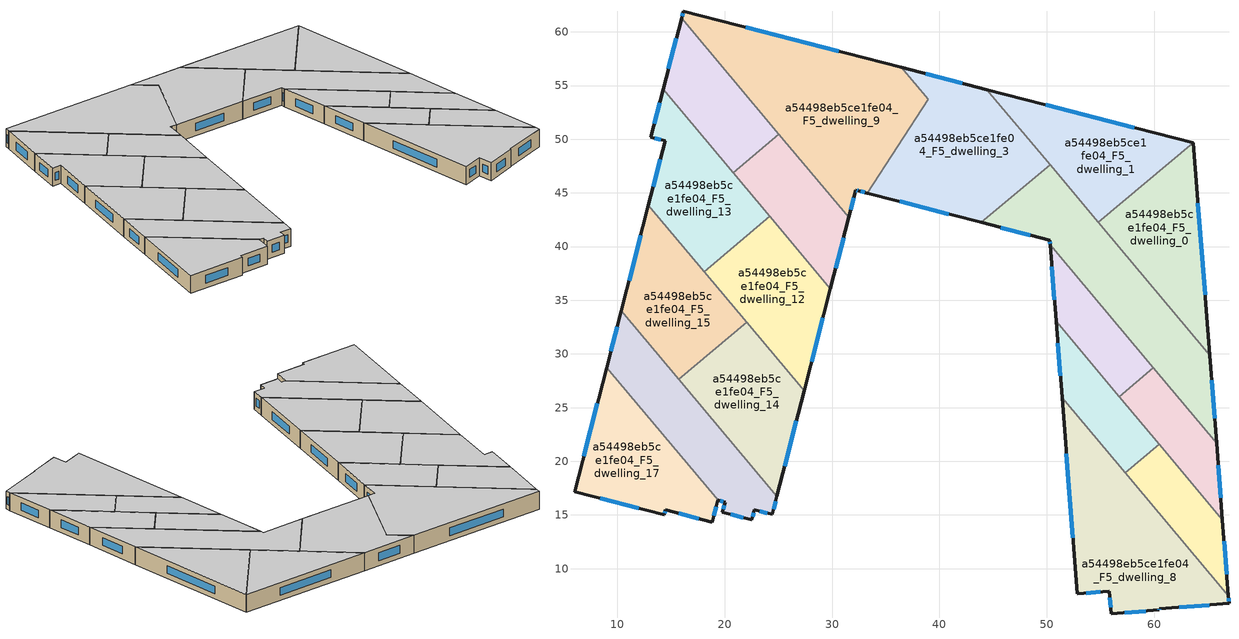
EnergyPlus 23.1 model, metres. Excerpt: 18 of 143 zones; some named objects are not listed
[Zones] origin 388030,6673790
a54498eb5ce1fe04_F5_dwelling_0
 floor to a54498eb5ce1fe04_F4_dwelling_0 (EU_floor_Construction): 63.64,49.67 65.17,29.88 54.79,42.25 z15
 wall outside (EU_wall_Construction): 65.17,29.88 63.64,49.67 z15:18
 wall to a54498eb5ce1fe04_F5_dwelling_2 (EU_wall_Construction): 54.79,42.25 65.17,29.88 z15:18
 wall to a54498eb5ce1fe04_F5_dwelling_1 (EU_wall_Construction): 63.63,49.67 54.79,42.25 z15:18
 window (EU_Window_Construction): 64.73,35.53 64.07,44.02 z15.86:17.14
 ceiling to a54498eb5ce1fe04_F6_dwelling_0 (EU_floor_Construction): 65.17,29.88 63.64,49.67 54.79,42.25 z18
a54498eb5ce1fe04_F5_dwelling_1
 floor to a54498eb5ce1fe04_F4_dwelling_1 (EU_floor_Construction): 63.63,49.67 54.79,42.25 44.41,54.63 z15
 wall outside (EU_wall_Construction): 63.63,49.67 44.41,54.63 z15:18
 wall to a54498eb5ce1fe04_F5_dwelling_3 (EU_wall_Construction): 44.41,54.63 50.3,47.6 z15:18
 wall to a54498eb5ce1fe04_F5_dwelling_2 (EU_wall_Construction): 50.3,47.6 54.79,42.25 z15:18
 window (EU_Window_Construction): 58.14,51.09 49.9,53.21 z15.86:17.14
 ceiling to a54498eb5ce1fe04_F6_dwelling_1 (EU_floor_Construction): 63.63,49.67 44.41,54.63 54.79,42.25 z18
a54498eb5ce1fe04_F5_dwelling_10
 floor to a54498eb5ce1fe04_F4_dwelling_10 (EU_floor_Construction): 25.05,50.47 31.56,42.71 29.85,36.09 20.79,46.89 z15
 wall outside (EU_wall_Construction): 29.85,36.09 31.56,42.71 z15:18
 wall to a54498eb5ce1fe04_F5_dwelling_11 (EU_wall_Construction): 25.05,50.47 20.79,46.89 z15:18
 wall to a54498eb5ce1fe04_F5_dwelling_12 (EU_wall_Construction): 24.21,42.81 29.85,36.09 z15:18
 wall to a54498eb5ce1fe04_F5_dwelling_9 (EU_wall_Construction): 31.56,42.71 25.05,50.47 z15:18
 wall to a54498eb5ce1fe04_F5_dwelling_13 (EU_wall_Construction): 20.79,46.89 24.21,42.81 z15:18
 window (EU_Window_Construction): 30.34,37.98 31.07,40.82 z15.86:17.14
 ceiling to a54498eb5ce1fe04_F6_dwelling_10 (EU_floor_Construction): 29.85,36.09 31.56,42.71 25.05,50.47 20.79,46.89 z18
a54498eb5ce1fe04_F5_dwelling_11
 floor to a54498eb5ce1fe04_F4_dwelling_11 (EU_floor_Construction): 15.98,61.27 25.05,50.47 20.79,46.89 14.28,54.65 z15
 wall outside (EU_wall_Construction): 15.98,61.27 14.28,54.65 z15:18
 wall to a54498eb5ce1fe04_F5_dwelling_13 (EU_wall_Construction): 14.28,54.65 20.79,46.89 z15:18
 wall to a54498eb5ce1fe04_F5_dwelling_9 (EU_wall_Construction): 25.05,50.47 15.98,61.27 z15:18
 window (EU_Window_Construction): 15.5,59.38 14.77,56.54 z15.86:17.14
 ceiling to a54498eb5ce1fe04_F6_dwelling_11 (EU_floor_Construction): 25.05,50.47 15.98,61.27 14.28,54.65 20.79,46.89 z18
a54498eb5ce1fe04_F5_dwelling_12
 floor to a54498eb5ce1fe04_F4_dwelling_12 (EU_floor_Construction): 24.21,42.81 29.85,36.09 27.4,26.58 18.09,37.67 z15
 wall outside (EU_wall_Construction): 27.4,26.58 29.85,36.09 z15:18
 wall to a54498eb5ce1fe04_F5_dwelling_13 (EU_wall_Construction): 24.21,42.81 18.09,37.67 z15:18
 wall to a54498eb5ce1fe04_F5_dwelling_14 (EU_wall_Construction): 22.05,32.96 27.4,26.58 z15:18
 wall to a54498eb5ce1fe04_F5_dwelling_15 (EU_wall_Construction): 18.09,37.67 22.05,32.96 z15:18
 window (EU_Window_Construction): 28.1,29.29 29.15,33.37 z15.86:17.14
 ceiling to a54498eb5ce1fe04_F6_dwelling_12 (EU_floor_Construction): 27.4,26.58 29.85,36.09 24.21,42.81 18.09,37.67 z18
a54498eb5ce1fe04_F5_dwelling_13
 floor to a54498eb5ce1fe04_F4_dwelling_13 (EU_floor_Construction): 14.28,54.65 24.21,42.81 18.09,37.67 12.9,43.86 14.44,49.84 13.12,50.18 z15
 wall outside (EU_wall_Construction): 14.28,54.65 13.12,50.18 14.44,49.84 12.9,43.86 z15:18
 wall to a54498eb5ce1fe04_F5_dwelling_15 (EU_wall_Construction): 12.9,43.86 18.09,37.67 z15:18
 window (EU_Window_Construction): 14,48.13 13.34,45.57 / 13.5,50.08 14.07,49.94 / 13.95,53.37 13.45,51.46 z15.86:17.14
 ceiling to a54498eb5ce1fe04_F6_dwelling_13 (EU_floor_Construction): 24.21,42.81 14.28,54.65 13.12,50.18 14.44,49.84 12.9,43.86 18.09,37.67 z18
a54498eb5ce1fe04_F5_dwelling_14
 floor to a54498eb5ce1fe04_F4_dwelling_14 (EU_floor_Construction): 22.05,32.96 27.4,26.58 24.86,16.74 15.72,27.64 z15
 wall outside (EU_wall_Construction): 24.86,16.74 27.4,26.58 z15:18
 wall to a54498eb5ce1fe04_F5_dwelling_15 (EU_wall_Construction): 22.05,32.96 15.72,27.64 z15:18
 wall to a54498eb5ce1fe04_F5_dwelling_16 (EU_wall_Construction): 15.72,27.64 24.86,16.74 z15:18
 window (EU_Window_Construction): 25.59,19.55 26.68,23.77 z15.86:17.14
 ceiling to a54498eb5ce1fe04_F6_dwelling_14 (EU_floor_Construction): 24.86,16.74 27.4,26.58 22.05,32.96 15.72,27.64 z18
a54498eb5ce1fe04_F5_dwelling_15
 floor to a54498eb5ce1fe04_F4_dwelling_15 (EU_floor_Construction): 12.9,43.86 22.05,32.96 15.72,27.64 10.36,34.02 z15
 wall outside (EU_wall_Construction): 12.9,43.86 10.36,34.02 z15:18
 wall to a54498eb5ce1fe04_F5_dwelling_16 (EU_wall_Construction): 10.36,34.02 15.72,27.64 z15:18
 window (EU_Window_Construction): 12.18,41.05 11.09,36.83 z15.86:17.14
 ceiling to a54498eb5ce1fe04_F6_dwelling_15 (EU_floor_Construction): 22.05,32.96 12.9,43.86 10.36,34.02 15.72,27.64 z18
a54498eb5ce1fe04_F5_dwelling_16
 floor to a54498eb5ce1fe04_F4_dwelling_16 (EU_floor_Construction): 10.36,34.02 24.86,16.74 24.43,15.05 22.77,15.48 22.53,14.55 19.79,15.26 20.03,16.19 19.38,16.35 9,28.73 z15
 wall outside (EU_wall_Construction): 19.38,16.35 20.03,16.19 19.79,15.26 22.53,14.55 22.77,15.48 24.43,15.05 24.86,16.74 / 10.36,34.02 9,28.73 z15:18
 wall to a54498eb5ce1fe04_F5_dwelling_17 (EU_wall_Construction): 9,28.73 19.38,16.35 z15:18
 window (EU_Window_Construction): 19.96,15.92 19.86,15.52 / 19.57,16.31 19.85,16.23 / 9.97,32.51 9.39,30.24 / 24.55,15.54 24.74,16.26 / 23.25,15.36 23.96,15.18 / 22.6,14.82 22.7,15.21 / 20.58,15.06 21.75,14.75 z15.86:17.14
 ceiling to a54498eb5ce1fe04_F6_dwelling_16 (EU_floor_Construction): 24.43,15.05 24.86,16.74 10.36,34.02 9,28.73 19.38,16.35 20.03,16.19 19.79,15.26 22.53,14.55 22.77,15.48 z18
a54498eb5ce1fe04_F5_dwelling_17
 floor to a54498eb5ce1fe04_F4_dwelling_17 (EU_floor_Construction): 9,28.73 19.38,16.35 19.35,16.36 18.84,14.35 14.48,15.47 14.37,15.04 6.01,17.15 z15
 wall outside (EU_wall_Construction): 9,28.73 6.01,17.15 14.37,15.04 14.48,15.47 18.84,14.35 19.35,16.36 19.38,16.35 z15:18
 window (EU_Window_Construction): 14.4,15.16 14.45,15.35 / 8.4,16.54 11.98,15.64 / 8.15,25.42 6.87,20.46 / 18.98,14.92 19.21,15.79 / 15.72,15.15 17.59,14.67 z15.86:17.14
 ceiling to a54498eb5ce1fe04_F6_dwelling_17 (EU_floor_Construction): 18.84,14.35 19.35,16.36 19.38,16.35 9,28.73 6.01,17.15 14.37,15.04 14.48,15.47 z18
a54498eb5ce1fe04_F5_dwelling_2
 floor to a54498eb5ce1fe04_F4_dwelling_2 (EU_floor_Construction): 50.3,47.6 65.17,29.88 65.81,21.68 50.32,40.15 50.28,40.6 43.91,42.24 z15
 wall outside (EU_wall_Construction): 43.91,42.24 50.28,40.6 50.32,40.15 / 65.81,21.68 65.17,29.88 z15:18
 wall to a54498eb5ce1fe04_F5_dwelling_3 (EU_wall_Construction): 50.3,47.6 43.91,42.24 z15:18
 wall to a54498eb5ce1fe04_F5_dwelling_5 (EU_wall_Construction): 50.32,40.15 59.93,28.69 z15:18
 wall to a54498eb5ce1fe04_F5_dwelling_4 (EU_wall_Construction): 59.93,28.69 65.81,21.68 z15:18
 window (EU_Window_Construction): 50.29,40.47 50.3,40.28 / 45.73,41.77 48.46,41.07 / 65.63,24.02 65.35,27.54 z15.86:17.14
 ceiling to a54498eb5ce1fe04_F6_dwelling_2 (EU_floor_Construction): 65.81,21.68 65.17,29.88 50.3,47.6 43.91,42.24 50.28,40.6 50.32,40.15 z18
a54498eb5ce1fe04_F5_dwelling_3
 floor to a54498eb5ce1fe04_F4_dwelling_3 (EU_floor_Construction): 44.41,54.63 50.3,47.6 43.91,42.24 33.27,44.99 38.94,53.71 36.44,56.68 z15
 wall outside (EU_wall_Construction): 33.27,44.99 43.91,42.24 / 44.41,54.63 36.44,56.68 z15:18
 wall to a54498eb5ce1fe04_F5_dwelling_9 (EU_wall_Construction): 36.44,56.68 38.94,53.71 33.27,44.99 z15:18
 window (EU_Window_Construction): 36.31,44.2 40.87,43.03 / 42.13,55.21 38.72,56.09 z15.86:17.14
 ceiling to a54498eb5ce1fe04_F6_dwelling_3 (EU_floor_Construction): 50.3,47.6 44.41,54.63 36.44,56.68 38.94,53.71 33.27,44.99 43.91,42.24 z18
a54498eb5ce1fe04_F5_dwelling_4
 floor to a54498eb5ce1fe04_F4_dwelling_4 (EU_floor_Construction): 59.93,28.69 65.81,21.68 66.36,14.57 56.75,26.03 z15
 wall outside (EU_wall_Construction): 66.36,14.57 65.81,21.68 z15:18
 wall to a54498eb5ce1fe04_F5_dwelling_5 (EU_wall_Construction): 59.93,28.69 56.75,26.03 z15:18
 wall to a54498eb5ce1fe04_F5_dwelling_6 (EU_wall_Construction): 60.48,21.58 66.36,14.57 z15:18
 wall to a54498eb5ce1fe04_F5_dwelling_7 (EU_wall_Construction): 56.75,26.03 60.48,21.58 z15:18
 window (EU_Window_Construction): 66.2,16.6 65.97,19.65 z15.86:17.14
 ceiling to a54498eb5ce1fe04_F6_dwelling_4 (EU_floor_Construction): 66.36,14.57 65.81,21.68 59.93,28.69 56.75,26.03 z18
a54498eb5ce1fe04_F5_dwelling_5
 floor to a54498eb5ce1fe04_F4_dwelling_5 (EU_floor_Construction): 50.32,40.15 59.93,28.69 56.75,26.03 50.87,33.04 z15
 wall outside (EU_wall_Construction): 50.32,40.15 50.87,33.04 z15:18
 wall to a54498eb5ce1fe04_F5_dwelling_7 (EU_wall_Construction): 50.87,33.04 56.75,26.03 z15:18
 window (EU_Window_Construction): 50.47,38.11 50.71,35.07 z15.86:17.14
 ceiling to a54498eb5ce1fe04_F6_dwelling_5 (EU_floor_Construction): 59.93,28.69 50.32,40.15 50.87,33.04 56.75,26.03 z18
a54498eb5ce1fe04_F5_dwelling_6
 floor to a54498eb5ce1fe04_F4_dwelling_6 (EU_floor_Construction): 60.48,21.58 66.36,14.57 66.91,7.46 57.3,18.91 z15
 wall outside (EU_wall_Construction): 66.91,7.46 66.36,14.57 z15:18
 wall to a54498eb5ce1fe04_F5_dwelling_7 (EU_wall_Construction): 60.48,21.58 57.3,18.91 z15:18
 wall to a54498eb5ce1fe04_F5_dwelling_8 (EU_wall_Construction): 57.3,18.91 66.91,7.46 z15:18
 window (EU_Window_Construction): 66.76,9.49 66.52,12.54 z15.86:17.14
 ceiling to a54498eb5ce1fe04_F6_dwelling_6 (EU_floor_Construction): 66.91,7.46 66.36,14.57 60.48,21.58 57.3,18.91 z18
a54498eb5ce1fe04_F5_dwelling_7
 floor to a54498eb5ce1fe04_F4_dwelling_7 (EU_floor_Construction): 50.87,33.04 60.48,21.58 57.3,18.91 51.42,25.92 z15
 wall outside (EU_wall_Construction): 50.87,33.04 51.42,25.92 z15:18
 wall to a54498eb5ce1fe04_F5_dwelling_8 (EU_wall_Construction): 51.42,25.92 57.3,18.91 z15:18
 window (EU_Window_Construction): 51.03,31 51.26,27.96 z15.86:17.14
 ceiling to a54498eb5ce1fe04_F6_dwelling_7 (EU_floor_Construction): 60.48,21.58 50.87,33.04 51.42,25.92 57.3,18.91 z18
a54498eb5ce1fe04_F5_dwelling_8
 floor to a54498eb5ce1fe04_F4_dwelling_8 (EU_floor_Construction): 51.42,25.92 66.91,7.46 66.97,6.76 60.47,6.25 60.48,6.16 55.99,5.81 55.83,7.9 52.84,7.67 z15
 wall outside (EU_wall_Construction): 51.42,25.92 52.84,7.67 55.83,7.9 55.99,5.81 60.48,6.16 60.47,6.25 66.97,6.76 66.91,7.46 z15:18
 window (EU_Window_Construction): 60.47,6.18 60.47,6.23 / 57.27,5.91 59.2,6.06 / 55.88,7.3 55.95,6.4 / 53.69,7.73 54.98,7.83 / 51.83,20.71 52.43,12.88 / 66.95,6.96 66.93,7.26 / 62.33,6.4 65.11,6.62 z15.86:17.14
 ceiling to a54498eb5ce1fe04_F6_dwelling_8 (EU_floor_Construction): 66.97,6.76 66.91,7.46 51.42,25.92 52.84,7.67 55.83,7.9 55.99,5.81 60.48,6.16 60.47,6.25 z18
a54498eb5ce1fe04_F5_dwelling_9
 floor to a54498eb5ce1fe04_F4_dwelling_9 (EU_floor_Construction): 36.44,56.68 38.94,53.71 33.27,44.99 32.45,45.2 32.22,45.26 31.56,42.71 15.98,61.27 16.15,61.91 z15
 wall outside (EU_wall_Construction): 36.44,56.68 16.15,61.91 15.98,61.27 / 31.56,42.71 32.22,45.26 32.45,45.2 33.27,44.99 z15:18
 window (EU_Window_Construction): 16.1,61.73 16.03,61.45 / 30.65,58.17 21.95,60.42 / 32.68,45.14 33.03,45.05 / 32.28,45.24 32.38,45.21 / 31.75,43.44 32.03,44.53 z15.86:17.14
 ceiling to a54498eb5ce1fe04_F6_dwelling_9 (EU_floor_Construction): 33.27,44.99 38.94,53.71 36.44,56.68 16.15,61.91 15.98,61.27 31.56,42.71 32.22,45.26 32.45,45.2 z18
[Building]
EU S2 Campaign: North Axis=0; Terrain=City; Solar Distribution=FullExterior
[Site:Location]
Helsinki-Vantaa.AP: Latitude=60.317; Longitude=24.963; Time Zone=2; Elevation=54.6
[SizingPeriod:WeatherFileDays]
AnnualSizingPeriod: Begin Month=1; Begin Day of Month=1; End Month=12; End Day of Month=31; Day of Week for Start Day=Monday; Use Weather File Daylight Saving Period=No; Use Weather File Rain and Snow Indicators=No
[MATERIAL]
EU_InternalMass_Material: Roughness=MediumRough; Thickness=0.1; Conductivity=1; Density=1800; Specific Heat=900; Thermal Absorptance=0.9; Solar Absorptance=0.7; Visible Absorptance=0.7
[MATERIAL:NOMASS] Roughness=MediumRough; Thermal Absorptance=0.9; Solar Absorptance=0.7; Visible Absorptance=0.7
Name | Thermal Resistance
EU_wall_NoMass | 5.91765
EU_floor_NoMass | 6.2875
[WINDOWMATERIAL:SIMPLEGLAZINGSYSTEM]
EU_Window_SimpleGlazing: UFactor=0.994035; Solar Heat Gain Coefficient=0.7; Visible Transmittance=0.7
[CONSTRUCTION]
EU_wall_Construction: EU_wall_NoMass
EU_floor_Construction: EU_floor_NoMass
EU_Window_Construction: EU_Window_SimpleGlazing
EU_InternalMass_Construction: EU_InternalMass_Material
[ZONE] Type=1; Multiplier=1; Ceiling Height=autocalculate; Floor Area=autocalculate; Part of Total Floor Area=Yes
Name | Volume
a54498eb5ce1fe04_F5_dwelling_0 | 279.578
a54498eb5ce1fe04_F5_dwelling_1 | 279.603
a54498eb5ce1fe04_F5_dwelling_10 | 202.146
a54498eb5ce1fe04_F5_dwelling_11 | 202.17
a54498eb5ce1fe04_F5_dwelling_12 | 278.905
a54498eb5ce1fe04_F5_dwelling_13 | 278.92
a54498eb5ce1fe04_F5_dwelling_14 | 279.612
a54498eb5ce1fe04_F5_dwelling_15 | 279.588
a54498eb5ce1fe04_F5_dwelling_16 | 280.104
a54498eb5ce1fe04_F5_dwelling_17 | 279.144
a54498eb5ce1fe04_F5_dwelling_2 | 406.189
a54498eb5ce1fe04_F5_dwelling_3 | 406.204
a54498eb5ce1fe04_F5_dwelling_4 | 149.959
a54498eb5ce1fe04_F5_dwelling_5 | 149.954
a54498eb5ce1fe04_F5_dwelling_6 | 149.918
a54498eb5ce1fe04_F5_dwelling_7 | 149.922
a54498eb5ce1fe04_F5_dwelling_8 | 425.177
a54498eb5ce1fe04_F5_dwelling_9 | 555.894
[INTERNALMASS] Construction=EU_InternalMass_Construction
Name | Zone or ZoneList | Surface Area
a54498eb5ce1fe04_F5_dwelling_0_EU_InternalMass | a54498eb5ce1fe04_F5_dwelling_0 | 93.2019
a54498eb5ce1fe04_F5_dwelling_1_EU_InternalMass | a54498eb5ce1fe04_F5_dwelling_1 | 93.2014
a54498eb5ce1fe04_F5_dwelling_2_EU_InternalMass | a54498eb5ce1fe04_F5_dwelling_2 | 135.397
a54498eb5ce1fe04_F5_dwelling_3_EU_InternalMass | a54498eb5ce1fe04_F5_dwelling_3 | 135.399
a54498eb5ce1fe04_F5_dwelling_4_EU_InternalMass | a54498eb5ce1fe04_F5_dwelling_4 | 49.9866
a54498eb5ce1fe04_F5_dwelling_5_EU_InternalMass | a54498eb5ce1fe04_F5_dwelling_5 | 49.9823
a54498eb5ce1fe04_F5_dwelling_6_EU_InternalMass | a54498eb5ce1fe04_F5_dwelling_6 | 49.9744
a54498eb5ce1fe04_F5_dwelling_7_EU_InternalMass | a54498eb5ce1fe04_F5_dwelling_7 | 49.9757
a54498eb5ce1fe04_F5_dwelling_8_EU_InternalMass | a54498eb5ce1fe04_F5_dwelling_8 | 141.725
a54498eb5ce1fe04_F5_dwelling_9_EU_InternalMass | a54498eb5ce1fe04_F5_dwelling_9 | 185.298
a54498eb5ce1fe04_F5_dwelling_10_EU_InternalMass | a54498eb5ce1fe04_F5_dwelling_10 | 67.3843
a54498eb5ce1fe04_F5_dwelling_11_EU_InternalMass | a54498eb5ce1fe04_F5_dwelling_11 | 67.3914
a54498eb5ce1fe04_F5_dwelling_12_EU_InternalMass | a54498eb5ce1fe04_F5_dwelling_12 | 92.9711
a54498eb5ce1fe04_F5_dwelling_13_EU_InternalMass | a54498eb5ce1fe04_F5_dwelling_13 | 92.9743
a54498eb5ce1fe04_F5_dwelling_14_EU_InternalMass | a54498eb5ce1fe04_F5_dwelling_14 | 93.204
a54498eb5ce1fe04_F5_dwelling_15_EU_InternalMass | a54498eb5ce1fe04_F5_dwelling_15 | 93.1983
a54498eb5ce1fe04_F5_dwelling_16_EU_InternalMass | a54498eb5ce1fe04_F5_dwelling_16 | 93.3679
a54498eb5ce1fe04_F5_dwelling_17_EU_InternalMass | a54498eb5ce1fe04_F5_dwelling_17 | 93.0479
[OTHEREQUIPMENT] Fuel Type=Electricity; Design Level Calculation Method=Watts/Area; Power per Zone Floor Area=1; Fraction Latent=0; Fraction Radiant=0; Fraction Lost=0; Carbon Dioxide Generation Rate=0; EndUse Subcategory=EU_Step8_InternalGains
Name | Zone or ZoneList or Space or SpaceList | Schedule
EU_Step8_InternalGain_a54498eb5ce1fe04_F5_dwelling_0_f000 | a54498eb5ce1fe04_F5_dwelling_0 | EU_Step8_GainSchedule_a54498eb5ce1fe04_F5_dwelling_0_f000
EU_Step8_InternalGain_a54498eb5ce1fe04_F5_dwelling_1_f000 | a54498eb5ce1fe04_F5_dwelling_1 | EU_Step8_GainSchedule_a54498eb5ce1fe04_F5_dwelling_1_f000
EU_Step8_InternalGain_a54498eb5ce1fe04_F5_dwelling_2_f000 | a54498eb5ce1fe04_F5_dwelling_2 | EU_Step8_GainSchedule_a54498eb5ce1fe04_F5_dwelling_2_f000
EU_Step8_InternalGain_a54498eb5ce1fe04_F5_dwelling_3_f000 | a54498eb5ce1fe04_F5_dwelling_3 | EU_Step8_GainSchedule_a54498eb5ce1fe04_F5_dwelling_3_f000
EU_Step8_InternalGain_a54498eb5ce1fe04_F5_dwelling_4_f000 | a54498eb5ce1fe04_F5_dwelling_4 | EU_Step8_GainSchedule_a54498eb5ce1fe04_F5_dwelling_4_f000
EU_Step8_InternalGain_a54498eb5ce1fe04_F5_dwelling_5_f000 | a54498eb5ce1fe04_F5_dwelling_5 | EU_Step8_GainSchedule_a54498eb5ce1fe04_F5_dwelling_5_f000
EU_Step8_InternalGain_a54498eb5ce1fe04_F5_dwelling_6_f000 | a54498eb5ce1fe04_F5_dwelling_6 | EU_Step8_GainSchedule_a54498eb5ce1fe04_F5_dwelling_6_f000
EU_Step8_InternalGain_a54498eb5ce1fe04_F5_dwelling_7_f000 | a54498eb5ce1fe04_F5_dwelling_7 | EU_Step8_GainSchedule_a54498eb5ce1fe04_F5_dwelling_7_f000
EU_Step8_InternalGain_a54498eb5ce1fe04_F5_dwelling_8_f000 | a54498eb5ce1fe04_F5_dwelling_8 | EU_Step8_GainSchedule_a54498eb5ce1fe04_F5_dwelling_8_f000
EU_Step8_InternalGain_a54498eb5ce1fe04_F5_dwelling_9_f000 | a54498eb5ce1fe04_F5_dwelling_9 | EU_Step8_GainSchedule_a54498eb5ce1fe04_F5_dwelling_9_f000
EU_Step8_InternalGain_a54498eb5ce1fe04_F5_dwelling_10_f000 | a54498eb5ce1fe04_F5_dwelling_10 | EU_Step8_GainSchedule_a54498eb5ce1fe04_F5_dwelling_10_f000
EU_Step8_InternalGain_a54498eb5ce1fe04_F5_dwelling_11_f000 | a54498eb5ce1fe04_F5_dwelling_11 | EU_Step8_GainSchedule_a54498eb5ce1fe04_F5_dwelling_11_f000
EU_Step8_InternalGain_a54498eb5ce1fe04_F5_dwelling_12_f000 | a54498eb5ce1fe04_F5_dwelling_12 | EU_Step8_GainSchedule_a54498eb5ce1fe04_F5_dwelling_12_f000
EU_Step8_InternalGain_a54498eb5ce1fe04_F5_dwelling_13_f000 | a54498eb5ce1fe04_F5_dwelling_13 | EU_Step8_GainSchedule_a54498eb5ce1fe04_F5_dwelling_13_f000
EU_Step8_InternalGain_a54498eb5ce1fe04_F5_dwelling_14_f000 | a54498eb5ce1fe04_F5_dwelling_14 | EU_Step8_GainSchedule_a54498eb5ce1fe04_F5_dwelling_14_f000
EU_Step8_InternalGain_a54498eb5ce1fe04_F5_dwelling_15_f000 | a54498eb5ce1fe04_F5_dwelling_15 | EU_Step8_GainSchedule_a54498eb5ce1fe04_F5_dwelling_15_f000
EU_Step8_InternalGain_a54498eb5ce1fe04_F5_dwelling_16_f000 | a54498eb5ce1fe04_F5_dwelling_16 | EU_Step8_GainSchedule_a54498eb5ce1fe04_F5_dwelling_16_f000
EU_Step8_InternalGain_a54498eb5ce1fe04_F5_dwelling_17_f000 | a54498eb5ce1fe04_F5_dwelling_17 | EU_Step8_GainSchedule_a54498eb5ce1fe04_F5_dwelling_17_f000
[ZONEVENTILATION:DESIGNFLOWRATE] Schedule=EU_AlwaysOn; Design Flow Rate Calculation Method=AirChanges/Hour; Air Changes per Hour=0.596421; Ventilation Type=Natural; Fan Pressure Rise=0; Fan Total Efficiency=1; Constant Term Coefficient=1; Temperature Term Coefficient=0; Velocity Term Coefficient=0; Velocity Squared Term Coefficient=0; Minimum Indoor Temperature=-100; Maximum Indoor Temperature=100; Delta Temperature=-100; Minimum Outdoor Temperature=-100; Maximum Outdoor Temperature=100; Maximum Wind Speed=40
Name | Zone or ZoneList or Space or SpaceList
EU_ConstantAir_a54498eb5ce1fe04_F5_dwelling_0 | a54498eb5ce1fe04_F5_dwelling_0
EU_ConstantAir_a54498eb5ce1fe04_F5_dwelling_1 | a54498eb5ce1fe04_F5_dwelling_1
EU_ConstantAir_a54498eb5ce1fe04_F5_dwelling_2 | a54498eb5ce1fe04_F5_dwelling_2
EU_ConstantAir_a54498eb5ce1fe04_F5_dwelling_3 | a54498eb5ce1fe04_F5_dwelling_3
EU_ConstantAir_a54498eb5ce1fe04_F5_dwelling_4 | a54498eb5ce1fe04_F5_dwelling_4
EU_ConstantAir_a54498eb5ce1fe04_F5_dwelling_5 | a54498eb5ce1fe04_F5_dwelling_5
EU_ConstantAir_a54498eb5ce1fe04_F5_dwelling_6 | a54498eb5ce1fe04_F5_dwelling_6
EU_ConstantAir_a54498eb5ce1fe04_F5_dwelling_7 | a54498eb5ce1fe04_F5_dwelling_7
EU_ConstantAir_a54498eb5ce1fe04_F5_dwelling_8 | a54498eb5ce1fe04_F5_dwelling_8
EU_ConstantAir_a54498eb5ce1fe04_F5_dwelling_9 | a54498eb5ce1fe04_F5_dwelling_9
EU_ConstantAir_a54498eb5ce1fe04_F5_dwelling_10 | a54498eb5ce1fe04_F5_dwelling_10
EU_ConstantAir_a54498eb5ce1fe04_F5_dwelling_11 | a54498eb5ce1fe04_F5_dwelling_11
EU_ConstantAir_a54498eb5ce1fe04_F5_dwelling_12 | a54498eb5ce1fe04_F5_dwelling_12
EU_ConstantAir_a54498eb5ce1fe04_F5_dwelling_13 | a54498eb5ce1fe04_F5_dwelling_13
EU_ConstantAir_a54498eb5ce1fe04_F5_dwelling_14 | a54498eb5ce1fe04_F5_dwelling_14
EU_ConstantAir_a54498eb5ce1fe04_F5_dwelling_15 | a54498eb5ce1fe04_F5_dwelling_15
EU_ConstantAir_a54498eb5ce1fe04_F5_dwelling_16 | a54498eb5ce1fe04_F5_dwelling_16
EU_ConstantAir_a54498eb5ce1fe04_F5_dwelling_17 | a54498eb5ce1fe04_F5_dwelling_17
[HVACTEMPLATE:ZONE:IDEALLOADSAIRSYSTEM] System Availability Schedule=EU_AlwaysOn; Maximum Heating Supply Air Temperature=50; Minimum Cooling Supply Air Temperature=13; Maximum Heating Supply Air Humidity Ratio=0.0156; Minimum Cooling Supply Air Humidity Ratio=0.0077; Heating Limit=NoLimit; Cooling Limit=NoLimit; Heating Availability Schedule=EU_AlwaysOn; Cooling Availability Schedule=EU_CoolingOff; Dehumidification Control Type=ConstantSensibleHeatRatio; Cooling Sensible Heat Ratio=0.7; Dehumidification Setpoint=60; Humidification Control Type=None; Humidification Setpoint=30; Outdoor Air Method=None; Outdoor Air Flow Rate per Person=0.00944; Outdoor Air Flow Rate per Zone Floor Area=0; Outdoor Air Flow Rate per Zone=0; Demand Controlled Ventilation Type=None; Outdoor Air Economizer Type=NoEconomizer; Heat Recovery Type=None; Sensible Heat Recovery Effectiveness=0.7; Latent Heat Recovery Effectiveness=0.65
Name | Template Thermostat
a54498eb5ce1fe04_F5_dwelling_0 | EU_HeatOnly_a54498eb5ce1fe04_F5_dwelling_0
a54498eb5ce1fe04_F5_dwelling_1 | EU_HeatOnly_a54498eb5ce1fe04_F5_dwelling_1
a54498eb5ce1fe04_F5_dwelling_2 | EU_HeatOnly_a54498eb5ce1fe04_F5_dwelling_2
a54498eb5ce1fe04_F5_dwelling_3 | EU_HeatOnly_a54498eb5ce1fe04_F5_dwelling_3
a54498eb5ce1fe04_F5_dwelling_4 | EU_HeatOnly_a54498eb5ce1fe04_F5_dwelling_4
a54498eb5ce1fe04_F5_dwelling_5 | EU_HeatOnly_a54498eb5ce1fe04_F5_dwelling_5
a54498eb5ce1fe04_F5_dwelling_6 | EU_HeatOnly_a54498eb5ce1fe04_F5_dwelling_6
a54498eb5ce1fe04_F5_dwelling_7 | EU_HeatOnly_a54498eb5ce1fe04_F5_dwelling_7
a54498eb5ce1fe04_F5_dwelling_8 | EU_HeatOnly_a54498eb5ce1fe04_F5_dwelling_8
a54498eb5ce1fe04_F5_dwelling_9 | EU_HeatOnly_a54498eb5ce1fe04_F5_dwelling_9
a54498eb5ce1fe04_F5_dwelling_10 | EU_HeatOnly_a54498eb5ce1fe04_F5_dwelling_10
a54498eb5ce1fe04_F5_dwelling_11 | EU_HeatOnly_a54498eb5ce1fe04_F5_dwelling_11
a54498eb5ce1fe04_F5_dwelling_12 | EU_HeatOnly_a54498eb5ce1fe04_F5_dwelling_12
a54498eb5ce1fe04_F5_dwelling_13 | EU_HeatOnly_a54498eb5ce1fe04_F5_dwelling_13
a54498eb5ce1fe04_F5_dwelling_14 | EU_HeatOnly_a54498eb5ce1fe04_F5_dwelling_14
a54498eb5ce1fe04_F5_dwelling_15 | EU_HeatOnly_a54498eb5ce1fe04_F5_dwelling_15
a54498eb5ce1fe04_F5_dwelling_16 | EU_HeatOnly_a54498eb5ce1fe04_F5_dwelling_16
a54498eb5ce1fe04_F5_dwelling_17 | EU_HeatOnly_a54498eb5ce1fe04_F5_dwelling_17
[SIZING:ZONE] Zone Cooling Design Supply Air Temperature Input Method=SupplyAirTemperature; Zone Cooling Design Supply Air Temperature=13; Zone Heating Design Supply Air Temperature Input Method=SupplyAirTemperature; Zone Heating Design Supply Air Temperature=50; Zone Cooling Design Supply Air Humidity Ratio=0.008; Zone Heating Design Supply Air Humidity Ratio=0.008; Cooling Design Air Flow Method=DesignDay; Cooling Design Air Flow Rate=0; Cooling Minimum Air Flow per Zone Floor Area=0.000762; Cooling Minimum Air Flow=0; Cooling Minimum Air Flow Fraction=0.2; Heating Design Air Flow Method=DesignDay; Heating Design Air Flow Rate=0; Heating Maximum Air Flow per Zone Floor Area=0.002032; Heating Maximum Air Flow=0.141576; Heating Maximum Air Flow Fraction=0.3; Account for Dedicated Outdoor Air System=No; Dedicated Outdoor Air System Control Strategy=NeutralSupplyAir; Dedicated Outdoor Air Low Setpoint Temperature for Design=autosize; Dedicated Outdoor Air High Setpoint Temperature for Design=autosize; Zone Load Sizing Method=Sensible Load Only No Latent Load; Zone Latent Cooling Design Supply Air Humidity Ratio Input Method=HumidityRatioDifference; Zone Cooling Design Supply Air Humidity Ratio Difference=0.005; Zone Latent Heating Design Supply Air Humidity Ratio Input Method=HumidityRatioDifference; Zone Humidification Design Supply Air Humidity Ratio Difference=0.005
a54498eb5ce1fe04_F5_dwelling_0; a54498eb5ce1fe04_F5_dwelling_1; a54498eb5ce1fe04_F5_dwelling_2; a54498eb5ce1fe04_F5_dwelling_3; a54498eb5ce1fe04_F5_dwelling_4; a54498eb5ce1fe04_F5_dwelling_5; a54498eb5ce1fe04_F5_dwelling_6; a54498eb5ce1fe04_F5_dwelling_7; a54498eb5ce1fe04_F5_dwelling_8; a54498eb5ce1fe04_F5_dwelling_9; a54498eb5ce1fe04_F5_dwelling_10; a54498eb5ce1fe04_F5_dwelling_11; a54498eb5ce1fe04_F5_dwelling_12; a54498eb5ce1fe04_F5_dwelling_13; a54498eb5ce1fe04_F5_dwelling_14; a54498eb5ce1fe04_F5_dwelling_15; a54498eb5ce1fe04_F5_dwelling_16; a54498eb5ce1fe04_F5_dwelling_17
[SCHEDULE:CONSTANT]
Name | Hourly Value
EU_AlwaysOn | 1
EU_CoolingOff | 0
[SCHEDULE:FILE] Column Number=1; Rows to Skip at Top=0; Number of Hours of Data=8760; Column Separator=Comma; Interpolate to Timestep=No; Minutes per Item=60; Adjust Schedule for Daylight Savings=Yes
Name | File
EU_Step8_GainSchedule_a54498eb5ce1fe04_F5_dwelling_0_f000 | ../../schedules/a54498eb5ce1fe04/a54498eb5ce1fe04_F5_dwelling_0_f000_gain.csv
EU_Step8_GainSchedule_a54498eb5ce1fe04_F5_dwelling_1_f000 | ../../schedules/a54498eb5ce1fe04/a54498eb5ce1fe04_F5_dwelling_1_f000_gain.csv
EU_Step8_GainSchedule_a54498eb5ce1fe04_F5_dwelling_2_f000 | ../../schedules/a54498eb5ce1fe04/a54498eb5ce1fe04_F5_dwelling_2_f000_gain.csv
EU_Step8_GainSchedule_a54498eb5ce1fe04_F5_dwelling_3_f000 | ../../schedules/a54498eb5ce1fe04/a54498eb5ce1fe04_F5_dwelling_3_f000_gain.csv
EU_Step8_GainSchedule_a54498eb5ce1fe04_F5_dwelling_4_f000 | ../../schedules/a54498eb5ce1fe04/a54498eb5ce1fe04_F5_dwelling_4_f000_gain.csv
EU_Step8_GainSchedule_a54498eb5ce1fe04_F5_dwelling_5_f000 | ../../schedules/a54498eb5ce1fe04/a54498eb5ce1fe04_F5_dwelling_5_f000_gain.csv
EU_Step8_GainSchedule_a54498eb5ce1fe04_F5_dwelling_6_f000 | ../../schedules/a54498eb5ce1fe04/a54498eb5ce1fe04_F5_dwelling_6_f000_gain.csv
EU_Step8_GainSchedule_a54498eb5ce1fe04_F5_dwelling_7_f000 | ../../schedules/a54498eb5ce1fe04/a54498eb5ce1fe04_F5_dwelling_7_f000_gain.csv
EU_Step8_GainSchedule_a54498eb5ce1fe04_F5_dwelling_8_f000 | ../../schedules/a54498eb5ce1fe04/a54498eb5ce1fe04_F5_dwelling_8_f000_gain.csv
EU_Step8_GainSchedule_a54498eb5ce1fe04_F5_dwelling_9_f000 | ../../schedules/a54498eb5ce1fe04/a54498eb5ce1fe04_F5_dwelling_9_f000_gain.csv
EU_Step8_GainSchedule_a54498eb5ce1fe04_F5_dwelling_10_f000 | ../../schedules/a54498eb5ce1fe04/a54498eb5ce1fe04_F5_dwelling_10_f000_gain.csv
EU_Step8_GainSchedule_a54498eb5ce1fe04_F5_dwelling_11_f000 | ../../schedules/a54498eb5ce1fe04/a54498eb5ce1fe04_F5_dwelling_11_f000_gain.csv
EU_Step8_GainSchedule_a54498eb5ce1fe04_F5_dwelling_12_f000 | ../../schedules/a54498eb5ce1fe04/a54498eb5ce1fe04_F5_dwelling_12_f000_gain.csv
EU_Step8_GainSchedule_a54498eb5ce1fe04_F5_dwelling_13_f000 | ../../schedules/a54498eb5ce1fe04/a54498eb5ce1fe04_F5_dwelling_13_f000_gain.csv
EU_Step8_GainSchedule_a54498eb5ce1fe04_F5_dwelling_14_f000 | ../../schedules/a54498eb5ce1fe04/a54498eb5ce1fe04_F5_dwelling_14_f000_gain.csv
EU_Step8_GainSchedule_a54498eb5ce1fe04_F5_dwelling_15_f000 | ../../schedules/a54498eb5ce1fe04/a54498eb5ce1fe04_F5_dwelling_15_f000_gain.csv
EU_Step8_GainSchedule_a54498eb5ce1fe04_F5_dwelling_16_f000 | ../../schedules/a54498eb5ce1fe04/a54498eb5ce1fe04_F5_dwelling_16_f000_gain.csv
EU_Step8_GainSchedule_a54498eb5ce1fe04_F5_dwelling_17_f000 | ../../schedules/a54498eb5ce1fe04/a54498eb5ce1fe04_F5_dwelling_17_f000_gain.csv
